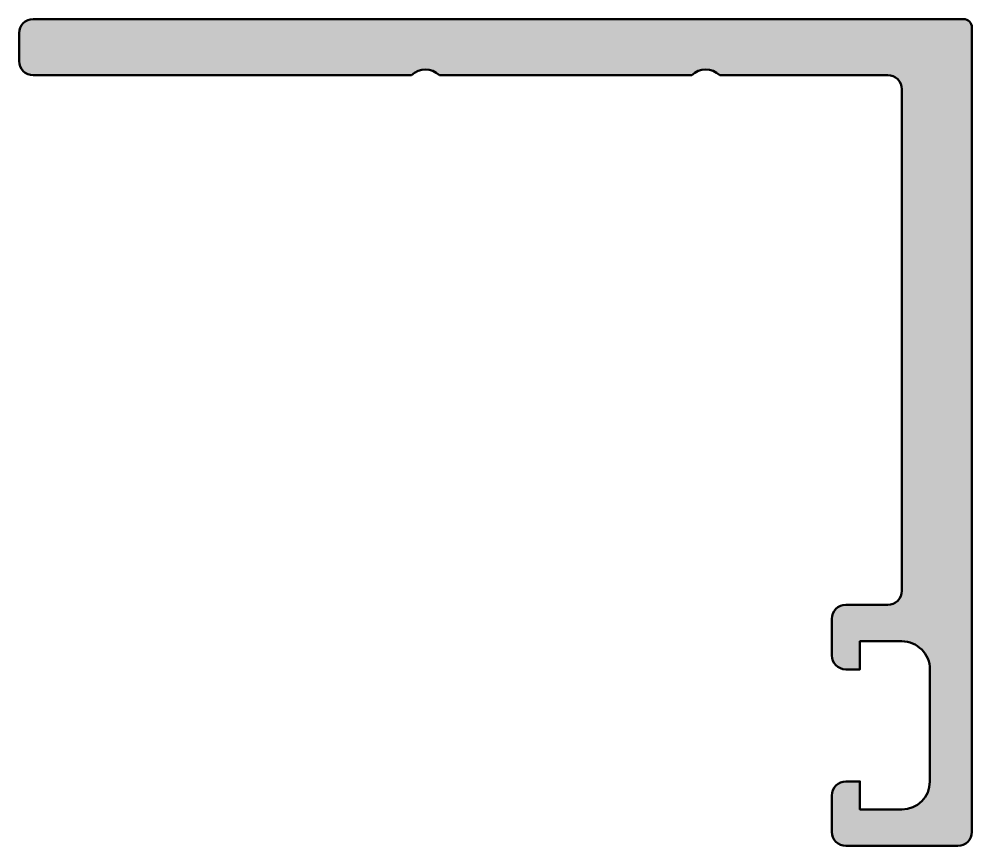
# Model space of a CAD drawing. Extents: x -34 to 0, y -29.5 to 0.
import ezdxf

# ---------------------------------------------------------------- set-up
doc = ezdxf.new("R2010")
doc.units = 0
doc.layers.add('0S-Alu contour', color=7, linetype='Continuous', lineweight=50)
doc.layers.add('0S-Alu hatch', color=252, linetype='Continuous', lineweight=25)

# ---------------------------------------------------------------- blocks, each defined once
blk = doc.blocks.new('188020__0C26ABBD_DF68_48D6_A2EC_94BB6995CA14_')
at = {"layer": '0S-Alu hatch'}
h = blk.add_hatch(color=256, dxfattribs=at)
edge = h.paths.add_edge_path()
edge.add_line((0, -0.3), (0, -29))
edge.add_ellipse((-0.4999896798894527, -29.00001032011055), major_axis=(-0.4999896799959595, 0), ratio=1, start_angle=89.99881737803332, end_angle=180.0011826222799, ccw=False)
edge.add_line((-0.5000000000000038, -29.5), (-4.500000000000003, -29.5))
edge.add_ellipse((-4.500010320110549, -29.00001032011055), major_axis=(-0.4999896799959559, 0), ratio=1, start_angle=-0.001182622279827683, end_angle=90.00118262196622, ccw=False)
edge.add_line((-4.999999999999998, -28.99999999999995), (-5, -27.70001220703125))
edge.add_ellipse((-4.500020527667577, -27.69999167936367), major_axis=(-0.4999794727538252, 0), ratio=1, start_angle=-90.0023523940074, end_angle=0.00235239414729449, ccw=False)
edge.add_line((-4.500000000000003, -27.20001220703125), (-4, -27.20001220703125))
edge.add_line((-4, -27.20001220703125), (-4, -28.20001220703125))
edge.add_line((-4, -28.20001220703125), (-2.5, -28.20001220703125))
edge.add_arc((-2.500068632820553, -27.1999435742107), 1.000068635175624, 270.0039321010764, 359.9960678989642)
edge.add_line((-1.499999999999999, -27.20001220703054), (-1.5, -23.20001220703125))
edge.add_arc((-2.499994378454895, -23.20000658548615), 0.9999943784706957, 359.9996779077391, 450.0003220926195)
edge.add_line((-2.5, -22.20001220703125), (-4, -22.20001220703125))
edge.add_line((-4, -22.20001220703125), (-4, -23.20001220703125))
edge.add_line((-4, -23.20001220703125), (-4.5, -23.20001220703125))
edge.add_ellipse((-4.499958000514054, -22.69997020754531), major_axis=(-0.500042001249753, 0), ratio=1, start_angle=0.004812382311115471, end_angle=89.99518761767371, ccw=False)
edge.add_line((-4.999999999999999, -22.70001220703112), (-5, -21.39999389648437))
edge.add_ellipse((-4.499958000514054, -21.40003589597032), major_axis=(-0.5000420012497547, 0), ratio=1, start_angle=270.00481238232635, end_angle=359.9951876176889, ccw=False)
edge.add_line((-4.5, -20.89999389648437), (-3.000000000000001, -20.89999389648438))
edge.add_arc((-2.999989679889449, -20.40000421659493), 0.4999896799959524, 269.9988173780331, 360.0011826222799)
edge.add_line((-2.500000000000003, -20.39999389648434), (-2.5, -2.49969482421875))
edge.add_arc((-2.999684510407101, -2.499684510407101), 0.4996845105135441, 359.9988173777201, 450.0011826219659)
edge.add_line((-2.99969482421875, -1.999999999999999), (-9, -2))
edge.add_arc((-9.5, -2.525092114187832), 0.725066706160369, 46.40220102125525, 133.5977989787448)
edge.add_line((-10, -2), (-19, -2))
edge.add_arc((-19.5, -2.525092114187843), 0.7250667061603773, 46.40220102125584, 133.5977989787441)
edge.add_line((-20, -2), (-33.49969482421875, -2))
edge.add_ellipse((-33.49970515062819, -1.499705150628198), major_axis=(-0.5002948494783734, 0), ratio=1, start_angle=-0.0011826219716795094, end_angle=90.00118262196582, ccw=False)
edge.add_line((-33.99999999999999, -1.499694824218714), (-34, -0.49969482421875))
edge.add_ellipse((-33.5003154895929, -0.4996845104070992), major_axis=(-0.499684510513549, 0), ratio=1, start_angle=-90.00118262196531, end_angle=0.0011826219716795094, ccw=False)
edge.add_line((-33.50030517578125, 7e-15), (-0.2999999999999971, 0))
edge.add_ellipse((-0.2999999999999993, -0.2999999999999992), major_axis=(-0.2999999999999992, 0), ratio=1, start_angle=180, end_angle=269.9999999999996, ccw=False)
at = {"layer": '0S-Alu contour', "color": 7}
for points in [[(-33.50030517578125, 7e-15), (-0.2999999999999971, 0)], [(0, -0.3), (0, -29)], [(-33.99999999999999, -1.499694824218714), (-34, -0.49969482421875)], [(-20, -2), (-33.49969482421875, -2)], [(-10, -2), (-19, -2)], [(-2.99969482421875, -1.999999999999999), (-9, -2)], [(-2.500000000000003, -20.39999389648434), (-2.5, -2.49969482421875)], [(-4.5, -20.89999389648437), (-3.000000000000001, -20.89999389648438)], [(-4.999999999999999, -22.70001220703112), (-5, -21.39999389648437)], [(-2.5, -22.20001220703125), (-4, -22.20001220703125), (-4, -23.20001220703125), (-4.5, -23.20001220703125)], [(-1.499999999999999, -27.20001220703054), (-1.5, -23.20001220703125)], [(-4.500000000000003, -27.20001220703125), (-4, -27.20001220703125), (-4, -28.20001220703125), (-2.5, -28.20001220703125)], [(-4.999999999999998, -28.99999999999995), (-5, -27.70001220703125)], [(-0.5000000000000038, -29.5), (-4.500000000000003, -29.5)]]:
    blk.add_lwpolyline(points, dxfattribs=at)
at = {"layer": '0S-Alu contour', "color": 7, "extrusion": (0, 0, -1)}
for centre, radius, start, end in [((33.5003154895929, -0.4996845104070992), 0.499684510513549, 359.9988173780283, 90.00118262196536), ((0.2999999999999993, -0.2999999999999992), 0.2999999999999992, 90.0000000000004, 180), ((33.49970515062819, -1.499705150628198), 0.5002948494783734, 269.9988173780342, 0.0011826219716948), ((4.499958000514054, -21.40003589597032), 0.5000420012497547, 0.0048123823110999, 89.99518761767365), ((4.499958000514054, -22.69997020754531), 0.500042001249753, 270.0048123823263, 359.9951876176889), ((4.500020527667577, -27.69999167936367), 0.4999794727538252, 359.9976476058527, 90.00235239400745), ((4.500010320110549, -29.00001032011055), 0.4999896799959559, 269.9988173780338, 0.0011826222798784), ((0.4999896798894527, -29.00001032011055), 0.4999896799959596, 179.9988173777201, 270.0011826219668)]:
    blk.add_arc(centre, radius, start, end, dxfattribs=at)
at = {"layer": '0S-Alu contour', "color": 7}
for centre, radius, start, end in [((-19.5, -2.525092114187843), 0.7250667061603773, 46.40220102125584, 133.5977989787441), ((-9.5, -2.525092114187832), 0.725066706160369, 46.40220102125525, 133.5977989787448), ((-2.999684510407101, -2.499684510407101), 0.4996845105135441, 359.9988173777201, 90.00118262196595), ((-2.999989679889449, -20.40000421659493), 0.4999896799959524, 269.9988173780331, 0.0011826222798784), ((-2.499994378454895, -23.20000658548615), 0.9999943784706957, 359.9996779077391, 90.00032209261956), ((-2.500068632820553, -27.1999435742107), 1.000068635175624, 270.0039321010764, 359.9960678989642)]:
    blk.add_arc(centre, radius, start, end, dxfattribs=at)
blk = doc.blocks.new('188020__BAB73A3F_0888_4F48_9222_3111ED8BAAD6_')
at = {"layer": '0S-Alu contour', "color": 7}
blk.add_blockref('188020__0C26ABBD_DF68_48D6_A2EC_94BB6995CA14_', (0, 0), dxfattribs=at)

msp = doc.modelspace()

# ---------------------------------------------------------------- block references
at = {"layer": '0S-Alu contour', "color": 7}
msp.add_blockref('188020__BAB73A3F_0888_4F48_9222_3111ED8BAAD6_', (0, 0), dxfattribs=at)

doc.saveas('drawing.dxf')
